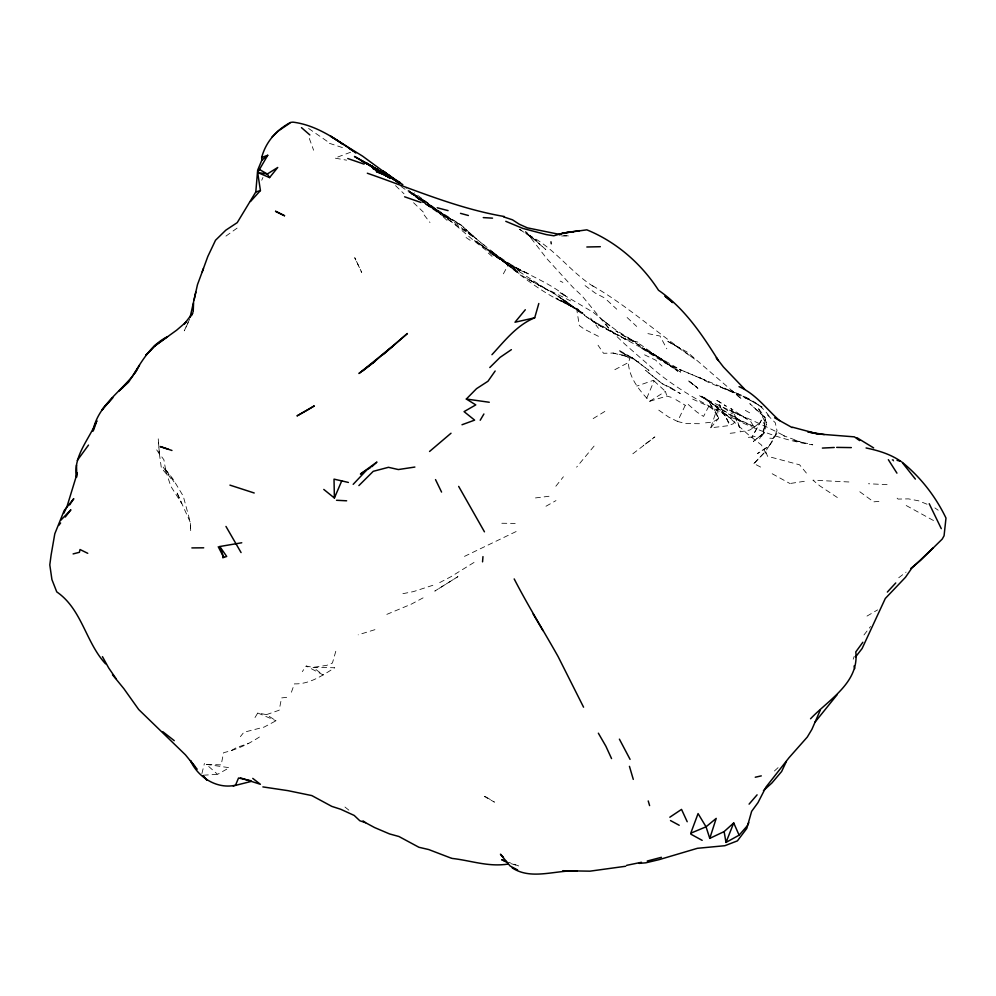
<?xml version="1.0" encoding="UTF-8"?>
<svg xmlns="http://www.w3.org/2000/svg" width="996" height="996" viewBox="0 0 996 996"><rect width="100%" height="100%" fill="white"/><g stroke="black" fill="none" stroke-linecap="round" stroke-linejoin="round"><path stroke-width="0.75" stroke-dasharray="4.98 3.74" d="M766.31 424.358L765.152 417.747L749.814 403.641L765.152 417.747L763.571 433.347L764.256 432.662L753.387 441.465L763.571 433.347L764.704 424.508L765.152 417.747L757.707 407.314L766.31 424.358L764.256 432.662L759.462 439.311L766.733 421.993M201.902 773.581L204.417 763.446M335.789 651.284L332.427 663.037L326.738 665.353L313.018 667.37L306.22 666.038L302.298 671.628M727.64 425.778L710.746 427.819L717.332 407.899L725.349 415.992L729.558 425.205L733.703 423.599L736.156 417.735L730.915 408.46L751.071 422.03L754.121 427.222L749.789 430.035L740.289 431.828L739.642 427.321L736.156 417.735M291.417 692.22L294.393 683.854C309.395 684.439 322.53 675.4 334.731 667.743L313.018 667.37L323.202 674.952L306.22 666.038M853.186 659.228L854.219 656.302M671.192 397.317L666.859 396.072L649.728 401.276C639.457 390.557 629.173 378.019 628.339 362.569L629.945 358.423L622.923 355.161L613.088 353.057L603.539 353.281L598.048 345.239M646.74 398.213L654.036 380.945L653.613 380.285L636.805 386.075M261.724 180.226L262.944 177.462M189.763 318.795L184.26 330.834L188.829 321.222M658.779 410.153L668.677 417.075L677.529 421.457L685.273 405.285L687.414 403.754L696.789 411.971L703.574 416.44L708.741 406.318L692.706 399.135M748.345 437.393L752.105 436.983L761.454 420.063L764.704 424.508M769.796 438.19L773.045 438.377L777.042 430.807L775.274 422.74L767.007 414.56M503.378 273.825L509.056 263.33L474.582 240.733L497.228 256.719L519.451 270.9L497.228 256.719M761.454 420.063L752.105 436.983L758.628 435.862M772.286 441.552L769.223 445.735L757.321 453.653L768.85 446.407L777.44 432.239L777.042 430.807M710.746 427.819L718.477 418.432L717.332 407.899M255.013 717.531L257.752 712.999L266.455 714.63L276.029 720.755L264.114 727.08L243.871 732.272L240.385 736.642M769.223 445.735L765.613 451.362L753.91 463.563L762.899 468.282M773.045 438.377L777.44 432.239M594.077 446.096L576.609 467.161M863.968 634.962L870.579 626.459M555.843 486.235L563.4 476.773M753.91 463.563L765.613 451.362L767.543 456.268L799.601 464.821L808.553 475.69M774.415 770.991L779.669 766.185M237.085 228.121L222.93 238.268M754.121 427.222L760.421 422.155M632.846 453.778L654.882 436.908L642.793 445.959L643.802 445.175M898.728 577.742L906.074 572.127M649.728 401.276L665.415 391.366L666.859 396.072M474.021 562.441L450.902 576.734L438.962 582.984M593.155 418.594L605.493 411.037M206.346 764.355L229.341 767.717L217.551 774.328L206.346 764.355L221.162 764.891L223.59 752.665C236.787 749.627 249.199 743.85 260.429 736.343M718.29 418.756L712.713 422.067L704.496 422.964M231.483 750.486L236.475 747.548L248.826 743.39M866.993 616.088L877.588 609.901M545.97 506.242L555.98 500.602M423.076 597.874L411.174 604.223L386.386 614.557M614.843 369.678L628.339 362.569M464.485 556.378L518.331 530.482M374.944 629.671L358.199 634.838M350.592 152.251L334.818 158.103L346.608 160.169M266.455 714.63L279.166 710.223L281.569 697.91L288.965 697.076M432.849 585.287L413.44 591.599L399.981 594.251M790.774 483.396L807.383 480.831M535.475 497.925L549.008 496.269M730.193 433.285L736.866 432.525M878.908 501.362L873.641 501.86L856.983 489.696M203.346 775.212L217.551 774.328M501.822 523.261L515.193 523.398M561.557 235.952L569.314 236.114L563.599 235.168M887.1 484.666L868.462 483.745M699.429 423.711L685.373 423.512L677.529 421.457M848.903 481.977L812.91 480.172L819.845 485.899L839.267 498.797M647.91 333.623L660.012 336.038L666.797 348.799M624.604 339.213L637.863 342.089M613.088 353.057L632.223 357.825L638.909 362.382L619.773 351.476L618.84 350.119L632.223 357.825L648.981 370.425L632.223 357.825L619.773 351.476M622.923 355.161L632.223 357.825M511.01 863.632L519.028 866.059L508.931 862.362M329.427 143.312L344.977 148.416M598.434 336.337L584.266 329.128L579.311 325.58L576.672 308.922M927.027 504.225L918.71 500.839L908.427 498.872L898.068 499.083L895.367 496.444M257.752 712.999L276.029 720.755M715.091 406.156L731.462 419.067L704.371 397.603L710.82 402.322L698.644 395.275C726.881 410.452 757.184 421.208 785.396 436.435L783.416 435.625L802.676 442.71L792.206 439.896L812.761 444.826C787.786 441.253 763.671 432.762 740.912 422.018L705.305 399.222L741.012 420.935L735.845 418.195L754.819 426.798L732.857 418.021C705.84 405.048 679.334 390.482 656.078 371.446L624.903 344.18L609.95 329.85L582.15 295.986L572.65 287.035L546.605 258.4L526.336 232.056L545.833 249.623L530.034 235.84L519.439 229.217M644.586 354.825L655.629 360.129L662.016 366.08M735.173 412.879L746.253 418.208L727.391 409.119M515.965 267.712L528.191 273.614L519.738 270.128L509.056 263.33C527.843 275.145 549.145 282.428 566.525 296.758L560.076 292.737L593.529 312.532L609.95 325.866L603.85 320.899M562.889 282.416L560.2 281.096M550.601 290.894L570.646 300.929M610.635 331.182L591.213 320.002L625.737 339.15L597.812 324.609L562.018 300.057L582.959 313.055L558.158 299.261L578.776 309.619L555.805 298.078L572.513 306.706C544.937 294.941 521.344 276.452 498.448 257.441L517.796 271.572L492.236 254.167L499.967 259.259C475.814 245.452 457.338 224.137 434.244 208.849L449.719 219.543L422.267 201.665L433.223 209.135M598.098 324.783L652.928 353.891L640.167 347.355L665.751 363.465L706.152 380.696L698.694 377.21C721.789 391.328 754.233 392.872 769.858 417.274M603.937 297.617L595.222 293.061L584.353 285.08M772.186 473.747L789.865 483.496M653.401 354.14L645.221 350.169L664.93 361.15L643.553 348.463L653.799 354.526M933.489 520.522L906.198 505.52M436.099 210.181L426.811 204.74L444.652 214.875L474.183 237.496L421.731 201.478M745.344 410.364L752.615 414.498M448.2 217.514L462.455 225.968L442.299 214.09L451.562 219.494M675.923 399.682L685.273 405.285M437.58 209.982L460.862 224.835L476.275 238.891L460.862 224.835M567.571 302.373L558.146 296.347L584.901 315.184L554.075 293.509L521.941 275.668L476.673 241.505L493.755 254.366L487.667 249.984M728.91 422.765L719.1 404.7L732.409 413.838M653.65 354.09L677.766 371.247L653.65 354.09L680.617 372.106L641.113 346.894L655.231 355.871L644.474 348.998L681.476 370.437L679.496 369.379L723.781 387.905L734.289 392.561L720.183 386.909L749.864 400.031L731.201 390.37L741.896 399.284L687.489 352.248L666.448 340.62L680.492 348.762L696.378 360.415M519.576 229.329L536.321 240.671L530.034 235.84C554.635 248.29 570.608 272.281 593.815 286.711L591.736 285.292C623.459 303.369 650.998 327.56 680.492 348.762L673.57 344.379L691.324 356.767M435.625 208.662L414.236 192.851M466.053 237.509L471.332 241.107M560.798 298.028L572.04 305.735L554.075 293.509L526.921 278.556L548.945 290.757L518.904 271.41L490.679 250.768L497.153 255.474L463.924 229.08L476.076 238.667M421.084 200.233L432.301 207.965M308.598 128.459L327.958 141.843M664.793 361.872L640.689 344.716L628.09 337.968L633.107 340.806L616.213 330.261L606.029 322.679M586.619 316.865L596.965 324.086M419.266 199.412L399.321 185.219M934.895 507.923L938.182 510.226M432.837 206.956L419.951 197.681L422.902 199.81M418.694 197.793L421.856 200.221L411.572 192.402L443.345 214.563L407.912 190.124M708.741 406.318L715.203 411.012L718.502 417.984L707.895 400.479L701.769 396.184L714.418 405.148L707.895 400.479L715.203 411.012M420.611 200.657L408.036 190.597M419.366 199.437L411.51 193.61L418.681 198.976M693.789 384.867L696.69 387.033L687.514 380.024L697.91 388.353L689.02 381.281M420.038 199.424L406.082 188.468M480.47 242.314L486.708 247.182M498.448 257.441L518.816 273.701M344.965 807.034L350.617 811.541M488.301 253.096L492.534 256.769M725.424 414.05L748.917 435.202L761.367 444.926L767.543 456.268M470.473 233.724L476.275 238.891M436.995 211.028L448.611 221.834M654.036 380.945L665.415 391.366M627.106 317.512L636.668 326.427M607.149 300.282L616.723 309.183M395.524 185.617L404.015 193.797M413.564 202.723L423.3 212.036M525.29 231.383L531.154 237.944L526.336 232.056M170.789 478.454L161.589 464.721M165.087 468.917L172.681 478.578L183.252 496.108L190.373 522.527L190.722 531.403L190.373 522.527L176.466 491.626L181.795 503.578L170.839 486.322L165.087 468.917L174.225 482.189M424.159 214.987L429.973 222.494M590.653 318.122L598.447 328.307M605.842 324.074L609.95 329.85M719.1 404.7L725.349 415.992M730.915 408.46L739.642 427.321M309.333 138.456L313.616 150.234M159.372 453.678L161.364 468.02L166.32 473.797L163.892 459.779L156.335 449.42L159.435 453.803L158.239 438.726L159.372 453.678M457.861 576.696L434.791 591.101L457.861 576.684M893.213 459.231L891.93 459.878L893.823 461.148L893.213 459.231M485.55 796.638L484.405 796.526L494.464 802.141L485.55 796.638M670.881 387.755L662.216 383.697L645.632 370.425L662.153 383.647L680.318 393.557L670.881 387.755M749.901 400.043L742.63 395.922L762.089 407.078L749.901 400.043M625.227 336.511L615.914 331.008L641.685 346.907L625.227 336.511M716.921 400.404L726.395 406.293L716.921 400.404M505.296 262.496L498.759 257.839L509.653 265.683L505.296 262.496M433.148 207.529L421.831 199.076L433.148 207.529M355.858 260.031L354.713 257.678L361.697 272.418L355.858 260.031"/><path stroke-width="1.49" d="M76.244 476.686C73.443 455.359 89.441 439.049 96.836 420.723L93.574 430.172M193.199 311.848L193.56 303.07M810.545 718.776C828.784 699.553 859.324 682.683 855.788 651.919L862.847 642.258M482.55 561.856L482.96 556.627M202.25 271.746L207.803 256.507L215.522 240.248L225.831 230.163L237.235 222.631L255.798 191.967L257.665 170.167L261.799 160.232L261.674 157.505C265.733 141.955 276.527 129.804 290.583 122.421L292.961 122.135C315.919 125.035 334.967 138.444 353.456 151.193L355.796 153.048M76.792 476.984L76.505 465.12M639.083 863.383L645.831 862.81L659.078 859.66L697.412 848.306L724.864 845.704L737.401 840.873L746.763 828.498L751.631 811.354L758.006 802.614L765.999 787.027L789.031 757.695L807.283 737.065L811.889 729.396L820.268 710.185M190.099 317.326L197.494 284.607L203.47 268.472M194.096 299.746L195.814 292.127M92.902 431.343C97.16 407.227 118.387 393.52 132.754 375.828C141.98 360.901 150.994 344.865 167.54 336.648L154.343 346.259L145.79 355.323L156.235 344.404L154.343 346.259L176.641 330.186L186.563 321.671L184.36 323.961L192.751 312.993L191.444 315.732M491.949 354.7C504.673 340.881 516.824 325.119 534.69 317.811L538.811 303.506M709.775 838.371L716.211 818.388L706.04 826.817L690.751 833.204L698.072 813.583L706.04 826.817L709.775 838.371L724.117 831.598L733.716 822.945L739.119 835.171L725.997 842.417L724.117 831.598M77.315 472.876L67.068 506.317L63.806 513.301M725.997 842.417L733.716 822.945M105.576 663.846C85.619 642.221 81.946 609.166 56.76 591.898L51.929 579.597L49.8 564.881L51.095 555.096L54.805 533.769L64.205 510.525L73.779 498.672L69.683 504.835M261.674 157.505L267.725 155.289L257.678 172.52L260.429 190.535L250.494 201.528M323.787 489.434L334.395 498.012L341.74 480.881L348.401 482.45M786.417 761.342L781.623 771.514L771.888 783.005L763.446 790.637M748.805 822.721L747.187 825.908L739.119 835.171M135.157 372.915L139.502 365.283M480.197 420.25L483.907 413.987M137.423 368.906L128.484 382.252L119.01 390.905L123.043 387.344M495.161 371.01L487.978 381.244L476.536 388.664L466.327 399.035L475.789 404.886L464.061 411.634L474.631 420.125L462.007 424.744M77.302 460.413L88.495 445.088M837.225 694.61L814.952 722.237M58.752 525.402L60.619 523M65.275 517.011L70.878 509.803L60.731 520.286M855.489 657.036L862.1 648.533L885.307 598.471L905.513 577.257L911.714 568.28L933.09 547.937M269.555 177.599L277.735 167.477L267.302 173.989L257.678 172.52L269.555 177.599L267.302 173.989L259.022 169.233M525.315 309.744L514.994 322.231L534.69 317.811M749.079 804.133L757.085 794.845M887.336 592.072L895.753 582.959M353.182 484.342L366.005 470.747M358.884 485.587L373.239 471.32L388.465 467.311L398.35 469.552L414.884 467.049M489.783 367.536L500.067 357.377L511.384 349.646M271.846 137.261L278.357 130.937L289.961 123.081M371.894 466.676L376.924 462.057L360.415 474.046L370.612 467.498M451.014 433.235L429.55 451.474M362.382 371.159L375.293 361.087L358.958 373.5L393.022 345.936M383.273 354.539L407.376 333.523L372.952 362.905M261.799 160.232L267.725 155.289M910.83 568.43L920.553 560.375L942.204 539.097L944.071 535.773L945.988 518.057C935.58 496.469 920.603 477.121 901.903 462.057M669.822 817.218L681.525 809.399L687.203 821.725M309.881 408.597L314.313 405.87L296.995 415.917L308.772 409.269M222.755 557.772L226.702 556.44L219.78 546.518L241.754 542.77M579.56 230.636L563.126 233.089L559.354 234.546L563.126 233.089L586.831 229.839C616.163 241.742 641.436 263.703 658.505 290.247C684.513 308.2 701.906 334.295 718.415 360.577L716.311 357.763L723.445 367.001L744.597 389.112M195.316 767.119L190.46 760.583C197.98 777.453 217.041 789.392 235.517 785.222L238.53 778.013L250.917 780.727M255.798 191.967L260.429 190.535M563.126 233.089L553.813 235.791L546.331 234.608L522.751 228.395L505.781 221.311M233.189 785.969L251.004 781.474M647.238 861.03L661.419 857.319M73.106 553.913L79.419 552.307L80.016 549.518L87.748 553.315M755.254 777.229L761.293 775.884M626.658 865.337L641.461 862.287M504.86 864.516L507.935 864.067M566.438 232.603L573.098 231.831M625.725 866.246L589.993 871.164L562.914 870.728L572.887 870.927M577.17 871.002C555.805 869.745 531.565 880.551 512.218 867.902M822.385 448.076L834.25 447.478M504.424 864.553L503.914 864.578C486.036 866.308 469.415 860.332 452.047 858.415M586.831 246.996L600.339 246.709M191.867 547.912L203.694 547.812M836.677 447.391L851.343 447.602M336.524 500.278L346.633 500.801M483.259 217.601L492.522 218.149M824.277 434.555L807.893 431.928L818.027 433.995L854.406 436.858L859.635 440.593M466.327 399.035L489.26 402.26M560.636 234.633L527.307 227.835L519.302 224.237L512.467 219.805L503.54 216.867M448.076 210.617L437.194 207.766M504.374 216.53C456.741 208.388 412.693 188.966 367.325 173.229M262.869 786.902L287.931 790.65L311.835 795.592L331.805 806.387L340.781 809.287L354.203 815.438L359.817 820.754L365.544 822.696L374.596 827.564L389.511 833.913L398.923 836.503L418.918 847.272L428.753 849.563L451.574 858.303M341.74 480.881L334.021 479.138L334.395 498.012M818.027 433.995L792.48 427.197M866.084 447.963C878.372 450.528 890.486 454.151 900.919 461.397L897.06 460.314M460.513 213.356L468.406 215.51M347.753 158.526L364.088 164.128M404.613 196.797L420.984 202.474M229.939 485.127L254.217 492.995M240.447 777.876L260.379 784.288L252.76 778.386M168.312 449.233L160.194 446.557L171.947 450.478M506.043 861.303L501.723 859.722L508.097 862.934M792.169 427.583L774.614 417.797M386.336 175.657L372.765 166.681L361.336 160.692L372.765 166.681L389.772 178.023M400.093 182.492L384.854 174.748L376.276 171.549L390.743 177.599L399.072 182.866M517.559 869.944L510.077 865.972L500.44 854.207L503.416 857.332M670.507 820.567L679.21 825.273M372.765 166.681L354.476 156.459L373.463 167.764L366.765 163.232L372.878 167.552M690.826 834.15L702.168 840.363M388.104 176.852L368.968 164.552L389.66 177.736L372.878 168.386L390.743 177.599L384.854 174.748L389.996 177.711M856.896 437.68L873.654 447.914M342.163 143.524L362.519 156.098L393.806 179.106L382.9 170.963L402.82 184.696M739.032 386.672C755.815 393.93 766.36 408.945 779.607 420.661M388.054 176.753L381.817 173.03L389.66 177.736M398.985 182.778L392.586 178.533L398.848 182.778M348.812 148.093L353.456 151.193M386.087 175.545L376.189 168.722L386.423 175.645M383.111 173.092L388.129 176.641M363.03 820.878L365.544 822.696M398.786 182.953L383.609 171.499L398.599 182.492M174.25 740.663L162.784 731.687M301.464 127.637L309.843 134.933M514.185 578.925C527.917 605.543 543.38 630.443 558.084 656.538L583.569 707.185M197.183 769.211L185.443 754.844L138.693 709.513L123.84 688.634L112.486 674.74M203.122 775.872L207.019 780.254L202.96 775.685M902.538 462.916L915.374 479.101M115.947 678.513L108.689 667.955L102.451 656.65M888.345 459.666L896.935 473.15M458.67 486.397L484.454 531.827M533.146 614.022L542.957 630.63M225.968 526.436L241.069 552.568M598.359 733.193L605.904 746.265L611.544 758.578M619.4 739.157L630.07 759.363M929.206 503.715L941.282 528.652M218.236 546.729L223.639 557.225L219.78 546.518M435.526 479.611L441.564 492.074M648.222 800.958L649.604 805.602M629.447 766.347L633.282 779.37M854.045 665.988L854.742 668.627M550.962 241.791L551.274 243.796M102.887 408.671L101.754 410.215L112.797 397.616L102.887 408.671M284.52 215.721L275.581 211.314L284.52 215.721M337.407 140.498L330.473 136.128L342.935 144.246L337.407 140.498M668.403 298.912L664.967 296.148L672.773 302.585L668.403 298.912"/></g></svg>
